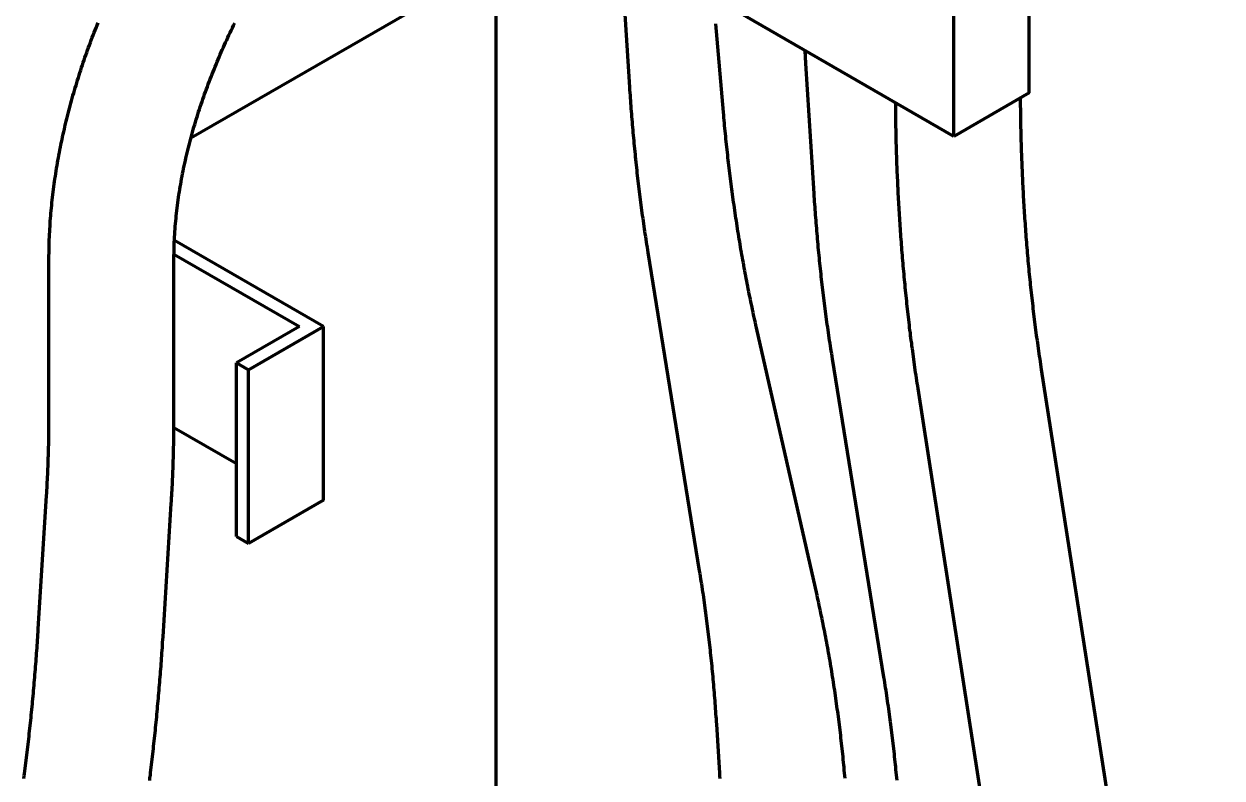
# Model space of a CAD drawing. Header units: millimetres. Extents: x 0 to 2382, y 0 to 420.
# Drawn here: x 334.07 to 356.59, y 98.94 to 113.12 of the extents above; entities that cross this region are included whole.
import ezdxf

# ---------------------------------------------------------------- set-up
doc = ezdxf.new("R2010")
doc.units = ezdxf.units.MM
doc.layers.add('01-VISIBLE', color=7, linetype='CONTINUOUS', lineweight=70)

msp = doc.modelspace()

# ---------------------------------------------------------------- linework, layer by layer
at = {"layer": '01-VISIBLE'}
for p, q in [((344.409, 115.131), (337.204, 110.971)), ((351.551, 111.008), (344.409, 115.131)), ((352.965, 111.824), (352.965, 115.09)), ((342.944, 75.354), (342.944, 114.285)), ((345.296, 114.379), (345.451, 111.935)), ((351.551, 111.008), (351.551, 114.274)), ((347.067, 113.122), (347.212, 111.46)), ((348.761, 112.379), (348.916, 109.935)), ((352.965, 111.824), (351.551, 111.008)), ((339.7, 107.431), (336.895, 109.051)), ((345.797, 108.822), (346.764, 102.838)), ((334.537, 105.718), (334.537, 108.717)), ((336.887, 108.794), (339.248, 107.431)), ((336.887, 105.718), (336.887, 108.717)), ((339.248, 107.431), (338.06, 106.746)), ((338.286, 106.615), (339.7, 107.431)), ((339.7, 104.165), (339.7, 107.431)), ((347.833, 107.407), (348.97, 102.382)), ((349.262, 106.822), (350.229, 100.837)), ((338.06, 106.746), (338.286, 106.615)), ((338.06, 103.48), (338.06, 106.746)), ((338.286, 103.349), (338.286, 106.615)), ((353.193, 106.626), (356.591, 84.7)), ((350.87, 106.266), (354.269, 84.34)), ((338.06, 104.851), (336.886, 105.529)), ((334.335, 101.741), (334.491, 104.252)), ((336.681, 101.596), (336.836, 104.106)), ((339.7, 104.165), (338.286, 103.349)), ((338.06, 103.48), (338.286, 103.349)), ((347.084, 99.951), (347.143, 99.035))]:
    msp.add_line(p, q, dxfattribs=at)
for points in [[(334.537, 108.717), (334.537, 108.767), (334.538, 108.817), (334.538, 108.867), (334.539, 108.917), (334.54, 108.967), (334.542, 109.017), (334.543, 109.067), (334.545, 109.117), (334.548, 109.167), (334.55, 109.217), (334.553, 109.267), (334.556, 109.317), (334.559, 109.367), (334.562, 109.417), (334.566, 109.467), (334.57, 109.517), (334.574, 109.566), (334.579, 109.616), (334.583, 109.666), (334.588, 109.716), (334.593, 109.765), (334.598, 109.815), (334.604, 109.865), (334.61, 109.915), (334.616, 109.964), (334.622, 110.014), (334.629, 110.063), (334.635, 110.113), (334.642, 110.162), (334.649, 110.212), (334.657, 110.261), (334.664, 110.311), (334.672, 110.36), (334.68, 110.41), (334.689, 110.459), (334.697, 110.508), (334.706, 110.557), (334.715, 110.607), (334.724, 110.656), (334.733, 110.705), (334.742, 110.754), (334.752, 110.803), (334.762, 110.852), (334.772, 110.901), (334.783, 110.95), (334.793, 110.999), (334.804, 111.048), (334.815, 111.096), (334.826, 111.145), (334.837, 111.194), (334.849, 111.243), (334.861, 111.291), (334.872, 111.34), (334.885, 111.388), (334.897, 111.437), (334.909, 111.485), (334.922, 111.533), (334.935, 111.582), (334.948, 111.63), (334.961, 111.678), (334.975, 111.726), (334.988, 111.775), (335.002, 111.823), (335.016, 111.871), (335.03, 111.919), (335.045, 111.966), (335.059, 112.014), (335.074, 112.062), (335.089, 112.11), (335.104, 112.157), (335.119, 112.205), (335.134, 112.253), (335.15, 112.3), (335.166, 112.348), (335.182, 112.395), (335.198, 112.442), (335.214, 112.49), (335.231, 112.537), (335.247, 112.584), (335.264, 112.631), (335.281, 112.678), (335.298, 112.725), (335.315, 112.772), (335.333, 112.819), (335.351, 112.866), (335.368, 112.912), (335.386, 112.959), (335.404, 113.006), (335.423, 113.052), (335.441, 113.099), (335.46, 113.145)], [(336.887, 108.717), (336.887, 108.767), (336.888, 108.817), (336.889, 108.867), (336.89, 108.917), (336.891, 108.967), (336.893, 109.017), (336.896, 109.067), (336.898, 109.117), (336.901, 109.167), (336.904, 109.217), (336.908, 109.267), (336.911, 109.317), (336.916, 109.367), (336.92, 109.417), (336.925, 109.467), (336.93, 109.516), (336.935, 109.566), (336.941, 109.616), (336.947, 109.665), (336.953, 109.715), (336.96, 109.765), (336.966, 109.814), (336.974, 109.864), (336.981, 109.913), (336.989, 109.963), (336.996, 110.012), (337.005, 110.061), (337.013, 110.111), (337.022, 110.16), (337.031, 110.209), (337.04, 110.258), (337.05, 110.307), (337.059, 110.356), (337.069, 110.405), (337.08, 110.454), (337.09, 110.503), (337.101, 110.552), (337.112, 110.601), (337.123, 110.65), (337.135, 110.698), (337.147, 110.747), (337.159, 110.796), (337.171, 110.844), (337.183, 110.892), (337.196, 110.941), (337.209, 110.989), (337.222, 111.037), (337.236, 111.086), (337.249, 111.134), (337.263, 111.182), (337.277, 111.23), (337.291, 111.278), (337.306, 111.326), (337.321, 111.373), (337.336, 111.421), (337.351, 111.469), (337.366, 111.516), (337.382, 111.564), (337.398, 111.611), (337.414, 111.659), (337.43, 111.706), (337.446, 111.753), (337.463, 111.801), (337.48, 111.848), (337.497, 111.895), (337.514, 111.942), (337.531, 111.989), (337.549, 112.035), (337.567, 112.082), (337.585, 112.129), (337.603, 112.175), (337.621, 112.222), (337.64, 112.268), (337.659, 112.315), (337.678, 112.361), (337.697, 112.407), (337.716, 112.453), (337.736, 112.499), (337.756, 112.545), (337.776, 112.591), (337.796, 112.637), (337.816, 112.683), (337.836, 112.728), (337.857, 112.774), (337.878, 112.819), (337.899, 112.865), (337.92, 112.91), (337.941, 112.955), (337.963, 113), (337.985, 113.046), (338.007, 113.091), (338.029, 113.135)], [(348.747, 112.627), (348.749, 112.586), (348.751, 112.544), (348.753, 112.503), (348.756, 112.462), (348.758, 112.42), (348.761, 112.379)], [(345.451, 111.935), (345.454, 111.885), (345.458, 111.835), (345.461, 111.784), (345.465, 111.734), (345.468, 111.683), (345.472, 111.633), (345.475, 111.582), (345.479, 111.532), (345.483, 111.482), (345.487, 111.431), (345.491, 111.381), (345.495, 111.33), (345.499, 111.28), (345.503, 111.23), (345.508, 111.179), (345.512, 111.129), (345.516, 111.079), (345.521, 111.028), (345.525, 110.978), (345.53, 110.928), (345.535, 110.877), (345.54, 110.827), (345.545, 110.777), (345.549, 110.726), (345.555, 110.676), (345.56, 110.626), (345.565, 110.576), (345.57, 110.525), (345.575, 110.475), (345.581, 110.425), (345.586, 110.375), (345.592, 110.324), (345.598, 110.274), (345.603, 110.224), (345.609, 110.174), (345.615, 110.124), (345.621, 110.073), (345.627, 110.023), (345.633, 109.973), (345.639, 109.923), (345.646, 109.873), (345.652, 109.823), (345.659, 109.772), (345.665, 109.722), (345.672, 109.672), (345.678, 109.622), (345.685, 109.572), (345.692, 109.522), (345.699, 109.472), (345.706, 109.422), (345.713, 109.372), (345.72, 109.322), (345.728, 109.272), (345.735, 109.222), (345.742, 109.172), (345.75, 109.122), (345.758, 109.072), (345.765, 109.022), (345.773, 108.972), (345.781, 108.922), (345.789, 108.872), (345.797, 108.822)], [(352.798, 111.727), (352.798, 111.677), (352.799, 111.627), (352.799, 111.577), (352.8, 111.527), (352.8, 111.476), (352.801, 111.426), (352.802, 111.376), (352.802, 111.326), (352.803, 111.276), (352.804, 111.225), (352.805, 111.175), (352.806, 111.125), (352.808, 111.075), (352.809, 111.025), (352.81, 110.974), (352.811, 110.924), (352.813, 110.874), (352.814, 110.824), (352.816, 110.774), (352.817, 110.724), (352.819, 110.673), (352.821, 110.623), (352.823, 110.573), (352.825, 110.523), (352.826, 110.473), (352.828, 110.422), (352.831, 110.372), (352.833, 110.322), (352.835, 110.272), (352.837, 110.222), (352.84, 110.172), (352.842, 110.122), (352.845, 110.071), (352.847, 110.021), (352.85, 109.971), (352.852, 109.921), (352.855, 109.871), (352.858, 109.821), (352.861, 109.771), (352.864, 109.721), (352.867, 109.67), (352.87, 109.62), (352.873, 109.57), (352.877, 109.52), (352.88, 109.47), (352.883, 109.42), (352.887, 109.37), (352.89, 109.32), (352.894, 109.27), (352.898, 109.22), (352.901, 109.17), (352.905, 109.12), (352.909, 109.069), (352.913, 109.019), (352.917, 108.969), (352.921, 108.919), (352.926, 108.869), (352.93, 108.819), (352.934, 108.769), (352.939, 108.719), (352.943, 108.669), (352.948, 108.619), (352.952, 108.569), (352.957, 108.519), (352.962, 108.469), (352.967, 108.419), (352.972, 108.369), (352.977, 108.319), (352.982, 108.269), (352.987, 108.22), (352.992, 108.17), (352.997, 108.12), (353.003, 108.07), (353.008, 108.02), (353.014, 107.97), (353.019, 107.92), (353.025, 107.87), (353.031, 107.82), (353.037, 107.77), (353.043, 107.721), (353.049, 107.671), (353.055, 107.621), (353.061, 107.571), (353.067, 107.521), (353.073, 107.471), (353.08, 107.422), (353.086, 107.372), (353.093, 107.322), (353.099, 107.272), (353.106, 107.223), (353.113, 107.173), (353.12, 107.123), (353.127, 107.073), (353.134, 107.024), (353.141, 106.974), (353.148, 106.924), (353.155, 106.875), (353.163, 106.825), (353.17, 106.775), (353.177, 106.726), (353.185, 106.676), (353.193, 106.626)], [(350.448, 111.644), (350.449, 111.594), (350.449, 111.544), (350.45, 111.493), (350.45, 111.443), (350.451, 111.392), (350.452, 111.342), (350.453, 111.291), (350.454, 111.241), (350.455, 111.19), (350.456, 111.14), (350.457, 111.089), (350.458, 111.039), (350.459, 110.989), (350.46, 110.938), (350.461, 110.888), (350.463, 110.837), (350.464, 110.787), (350.466, 110.736), (350.467, 110.686), (350.469, 110.635), (350.471, 110.585), (350.472, 110.535), (350.474, 110.484), (350.476, 110.434), (350.478, 110.383), (350.48, 110.333), (350.482, 110.283), (350.484, 110.232), (350.487, 110.182), (350.489, 110.131), (350.491, 110.081), (350.494, 110.03), (350.496, 109.98), (350.499, 109.93), (350.501, 109.879), (350.504, 109.829), (350.507, 109.778), (350.51, 109.728), (350.512, 109.678), (350.515, 109.627), (350.518, 109.577), (350.521, 109.527), (350.525, 109.476), (350.528, 109.426), (350.531, 109.376), (350.534, 109.325), (350.538, 109.275), (350.541, 109.224), (350.545, 109.174), (350.548, 109.124), (350.552, 109.073), (350.556, 109.023), (350.56, 108.973), (350.564, 108.923), (350.567, 108.872), (350.572, 108.822), (350.576, 108.772), (350.58, 108.721), (350.584, 108.671), (350.588, 108.621), (350.593, 108.571), (350.597, 108.52), (350.602, 108.47), (350.606, 108.42), (350.611, 108.369), (350.615, 108.319), (350.62, 108.269), (350.625, 108.219), (350.63, 108.169), (350.635, 108.118), (350.64, 108.068), (350.645, 108.018), (350.65, 107.968), (350.656, 107.918), (350.661, 107.867), (350.666, 107.817), (350.672, 107.767), (350.678, 107.717), (350.683, 107.667), (350.689, 107.617), (350.695, 107.566), (350.7, 107.516), (350.706, 107.466), (350.712, 107.416), (350.718, 107.366), (350.725, 107.316), (350.731, 107.266), (350.737, 107.216), (350.743, 107.166), (350.75, 107.116), (350.756, 107.066), (350.763, 107.016), (350.77, 106.966), (350.776, 106.916), (350.783, 106.866), (350.79, 106.816), (350.797, 106.766), (350.804, 106.716), (350.811, 106.666), (350.818, 106.616), (350.825, 106.566), (350.833, 106.516), (350.84, 106.466), (350.848, 106.416), (350.855, 106.366), (350.863, 106.316), (350.87, 106.266)], [(347.212, 111.46), (347.216, 111.41), (347.22, 111.36), (347.225, 111.31), (347.229, 111.26), (347.234, 111.21), (347.239, 111.161), (347.244, 111.111), (347.249, 111.061), (347.254, 111.011), (347.259, 110.961), (347.264, 110.912), (347.269, 110.862), (347.274, 110.812), (347.28, 110.762), (347.285, 110.713), (347.291, 110.663), (347.296, 110.613), (347.302, 110.563), (347.308, 110.514), (347.313, 110.464), (347.319, 110.414), (347.325, 110.365), (347.331, 110.315), (347.337, 110.265), (347.344, 110.216), (347.35, 110.166), (347.356, 110.116), (347.363, 110.067), (347.369, 110.017), (347.376, 109.968), (347.382, 109.918), (347.389, 109.869), (347.396, 109.819), (347.403, 109.769), (347.41, 109.72), (347.417, 109.67), (347.424, 109.621), (347.431, 109.571), (347.439, 109.522), (347.446, 109.472), (347.454, 109.423), (347.461, 109.373), (347.469, 109.324), (347.477, 109.275), (347.484, 109.225), (347.492, 109.176), (347.5, 109.126), (347.508, 109.077), (347.517, 109.028), (347.525, 108.978), (347.533, 108.929), (347.541, 108.88), (347.55, 108.83), (347.558, 108.781), (347.567, 108.732), (347.576, 108.682), (347.585, 108.633), (347.594, 108.584), (347.603, 108.535), (347.612, 108.485), (347.621, 108.436), (347.63, 108.387), (347.639, 108.338), (347.649, 108.289), (347.658, 108.24), (347.668, 108.191), (347.677, 108.141), (347.687, 108.092), (347.697, 108.043), (347.707, 107.994), (347.717, 107.945), (347.727, 107.896), (347.737, 107.847), (347.748, 107.798), (347.758, 107.749), (347.768, 107.7), (347.779, 107.652), (347.79, 107.603), (347.8, 107.554), (347.811, 107.505), (347.822, 107.456), (347.833, 107.407)], [(348.916, 109.935), (348.919, 109.885), (348.923, 109.834), (348.926, 109.784), (348.929, 109.733), (348.933, 109.683), (348.937, 109.632), (348.94, 109.582), (348.944, 109.532), (348.948, 109.481), (348.952, 109.431), (348.956, 109.38), (348.96, 109.33), (348.964, 109.28), (348.968, 109.229), (348.972, 109.179), (348.977, 109.129), (348.981, 109.078), (348.986, 109.028), (348.99, 108.978), (348.995, 108.927), (349, 108.877), (349.004, 108.827), (349.009, 108.776), (349.014, 108.726), (349.019, 108.676), (349.024, 108.625), (349.03, 108.575), (349.035, 108.525), (349.04, 108.475), (349.046, 108.424), (349.051, 108.374), (349.057, 108.324), (349.062, 108.274), (349.068, 108.224), (349.074, 108.173), (349.08, 108.123), (349.086, 108.073), (349.092, 108.023), (349.098, 107.973), (349.104, 107.922), (349.111, 107.872), (349.117, 107.822), (349.123, 107.772), (349.13, 107.722), (349.137, 107.672), (349.143, 107.622), (349.15, 107.572), (349.157, 107.522), (349.164, 107.471), (349.171, 107.421), (349.178, 107.371), (349.185, 107.321), (349.192, 107.271), (349.2, 107.221), (349.207, 107.171), (349.215, 107.121), (349.222, 107.071), (349.23, 107.021), (349.238, 106.972), (349.246, 106.922), (349.254, 106.872), (349.262, 106.822)], [(334.491, 104.252), (334.494, 104.302), (334.497, 104.353), (334.5, 104.403), (334.502, 104.454), (334.505, 104.504), (334.508, 104.555), (334.51, 104.605), (334.513, 104.656), (334.515, 104.706), (334.517, 104.757), (334.519, 104.808), (334.521, 104.858), (334.523, 104.909), (334.524, 104.959), (334.526, 105.01), (334.528, 105.06), (334.529, 105.111), (334.53, 105.162), (334.531, 105.212), (334.532, 105.263), (334.533, 105.313), (334.534, 105.364), (334.535, 105.415), (334.536, 105.465), (334.536, 105.516), (334.537, 105.566), (334.537, 105.617), (334.537, 105.668), (334.537, 105.718)], [(336.836, 104.106), (336.839, 104.156), (336.842, 104.207), (336.845, 104.257), (336.848, 104.307), (336.851, 104.358), (336.853, 104.408), (336.856, 104.458), (336.858, 104.509), (336.861, 104.559), (336.863, 104.61), (336.865, 104.66), (336.867, 104.71), (336.869, 104.761), (336.871, 104.811), (336.872, 104.861), (336.874, 104.912), (336.876, 104.962), (336.877, 105.013), (336.878, 105.063), (336.88, 105.113), (336.881, 105.164), (336.882, 105.214), (336.883, 105.265), (336.884, 105.315), (336.885, 105.365), (336.885, 105.416), (336.886, 105.466), (336.886, 105.517), (336.887, 105.567), (336.887, 105.617), (336.887, 105.668), (336.887, 105.718)], [(346.764, 102.838), (346.772, 102.788), (346.78, 102.739), (346.788, 102.689), (346.795, 102.64), (346.803, 102.59), (346.811, 102.541), (346.818, 102.491), (346.825, 102.442), (346.833, 102.392), (346.84, 102.342), (346.847, 102.293), (346.854, 102.243), (346.861, 102.194), (346.867, 102.144), (346.874, 102.094), (346.881, 102.045), (346.887, 101.995), (346.894, 101.945), (346.9, 101.896), (346.906, 101.846), (346.913, 101.796), (346.919, 101.746), (346.925, 101.697), (346.931, 101.647), (346.937, 101.597), (346.942, 101.547), (346.948, 101.498), (346.954, 101.448), (346.959, 101.398), (346.965, 101.348), (346.97, 101.299), (346.975, 101.249), (346.981, 101.199), (346.986, 101.149), (346.991, 101.099), (346.996, 101.049), (347, 100.999), (347.005, 100.95), (347.01, 100.9), (347.015, 100.85), (347.019, 100.8), (347.024, 100.75), (347.028, 100.7), (347.032, 100.65), (347.037, 100.6), (347.041, 100.55), (347.045, 100.5), (347.049, 100.45), (347.053, 100.4), (347.057, 100.351), (347.06, 100.301), (347.064, 100.251), (347.068, 100.201), (347.071, 100.151), (347.075, 100.101), (347.078, 100.051), (347.081, 100.001), (347.084, 99.951)], [(348.97, 102.382), (348.981, 102.332), (348.992, 102.283), (349.002, 102.234), (349.013, 102.185), (349.024, 102.135), (349.034, 102.086), (349.045, 102.036), (349.055, 101.987), (349.065, 101.938), (349.076, 101.888), (349.086, 101.839), (349.095, 101.789), (349.105, 101.74), (349.115, 101.69), (349.125, 101.64), (349.134, 101.591), (349.143, 101.541), (349.153, 101.492), (349.162, 101.442), (349.171, 101.392), (349.18, 101.343), (349.189, 101.293), (349.198, 101.243), (349.206, 101.193), (349.215, 101.144), (349.223, 101.094), (349.232, 101.044), (349.24, 100.994), (349.248, 100.944), (349.256, 100.895), (349.264, 100.845), (349.272, 100.795), (349.28, 100.745), (349.287, 100.695), (349.295, 100.645), (349.303, 100.595), (349.31, 100.545), (349.317, 100.495), (349.324, 100.445), (349.331, 100.395), (349.338, 100.345), (349.345, 100.295), (349.352, 100.245), (349.359, 100.195), (349.366, 100.145), (349.372, 100.095), (349.378, 100.045), (349.385, 99.995), (349.391, 99.945), (349.397, 99.895), (349.403, 99.845), (349.409, 99.794), (349.415, 99.744), (349.421, 99.694), (349.427, 99.644), (349.432, 99.594), (349.438, 99.544), (349.443, 99.493), (349.448, 99.443), (349.454, 99.393), (349.459, 99.343), (349.464, 99.292), (349.469, 99.242), (349.474, 99.192), (349.478, 99.142), (349.483, 99.091), (349.488, 99.041), (349.492, 98.991), (349.497, 98.94)], [(334.066, 98.929), (334.073, 98.979), (334.079, 99.029), (334.085, 99.079), (334.092, 99.129), (334.098, 99.179), (334.104, 99.229), (334.11, 99.279), (334.116, 99.329), (334.122, 99.38), (334.128, 99.43), (334.134, 99.48), (334.139, 99.53), (334.145, 99.58), (334.151, 99.63), (334.156, 99.68), (334.162, 99.73), (334.167, 99.781), (334.173, 99.831), (334.178, 99.881), (334.183, 99.931), (334.189, 99.981), (334.194, 100.032), (334.199, 100.082), (334.204, 100.132), (334.209, 100.182), (334.214, 100.232), (334.219, 100.283), (334.224, 100.333), (334.229, 100.383), (334.233, 100.433), (334.238, 100.484), (334.243, 100.534), (334.247, 100.584), (334.252, 100.634), (334.256, 100.685), (334.26, 100.735), (334.265, 100.785), (334.269, 100.835), (334.273, 100.886), (334.277, 100.936), (334.281, 100.986), (334.285, 101.037), (334.289, 101.087), (334.293, 101.137), (334.297, 101.187), (334.301, 101.238), (334.305, 101.288), (334.308, 101.338), (334.312, 101.389), (334.315, 101.439), (334.319, 101.489), (334.322, 101.54), (334.325, 101.59), (334.329, 101.641), (334.332, 101.691), (334.335, 101.741)], [(336.43, 98.894), (336.436, 98.944), (336.443, 98.994), (336.448, 99.044), (336.454, 99.093), (336.46, 99.143), (336.466, 99.193), (336.472, 99.243), (336.478, 99.293), (336.483, 99.343), (336.489, 99.393), (336.494, 99.443), (336.5, 99.493), (336.505, 99.543), (336.511, 99.593), (336.516, 99.643), (336.521, 99.693), (336.527, 99.743), (336.532, 99.793), (336.537, 99.843), (336.542, 99.893), (336.547, 99.943), (336.552, 99.993), (336.557, 100.043), (336.562, 100.093), (336.566, 100.143), (336.571, 100.193), (336.576, 100.243), (336.58, 100.293), (336.585, 100.343), (336.589, 100.393), (336.594, 100.443), (336.598, 100.493), (336.603, 100.543), (336.607, 100.593), (336.611, 100.643), (336.615, 100.694), (336.619, 100.744), (336.623, 100.794), (336.627, 100.844), (336.631, 100.894), (336.635, 100.944), (336.639, 100.994), (336.643, 101.044), (336.647, 101.094), (336.65, 101.145), (336.654, 101.195), (336.657, 101.245), (336.661, 101.295), (336.664, 101.345), (336.668, 101.395), (336.671, 101.445), (336.674, 101.496), (336.677, 101.546), (336.681, 101.596)], [(350.229, 100.837), (350.237, 100.788), (350.245, 100.738), (350.253, 100.689), (350.26, 100.639), (350.268, 100.59), (350.275, 100.54), (350.283, 100.491), (350.29, 100.441), (350.297, 100.392), (350.304, 100.342), (350.312, 100.292), (350.319, 100.243), (350.325, 100.193), (350.332, 100.144), (350.339, 100.094), (350.346, 100.044), (350.352, 99.995), (350.359, 99.945), (350.365, 99.895), (350.371, 99.846), (350.377, 99.796), (350.384, 99.746), (350.39, 99.696), (350.396, 99.647), (350.401, 99.597), (350.407, 99.547), (350.413, 99.497), (350.419, 99.447), (350.424, 99.398), (350.429, 99.348), (350.435, 99.298), (350.44, 99.248), (350.445, 99.198), (350.45, 99.149), (350.455, 99.099), (350.46, 99.049), (350.465, 98.999), (350.47, 98.949), (350.475, 98.899)], [(347.143, 99.035), (347.146, 98.985), (347.149, 98.935)]]:
    msp.add_lwpolyline(points, dxfattribs=at)

doc.saveas('drawing.dxf')
